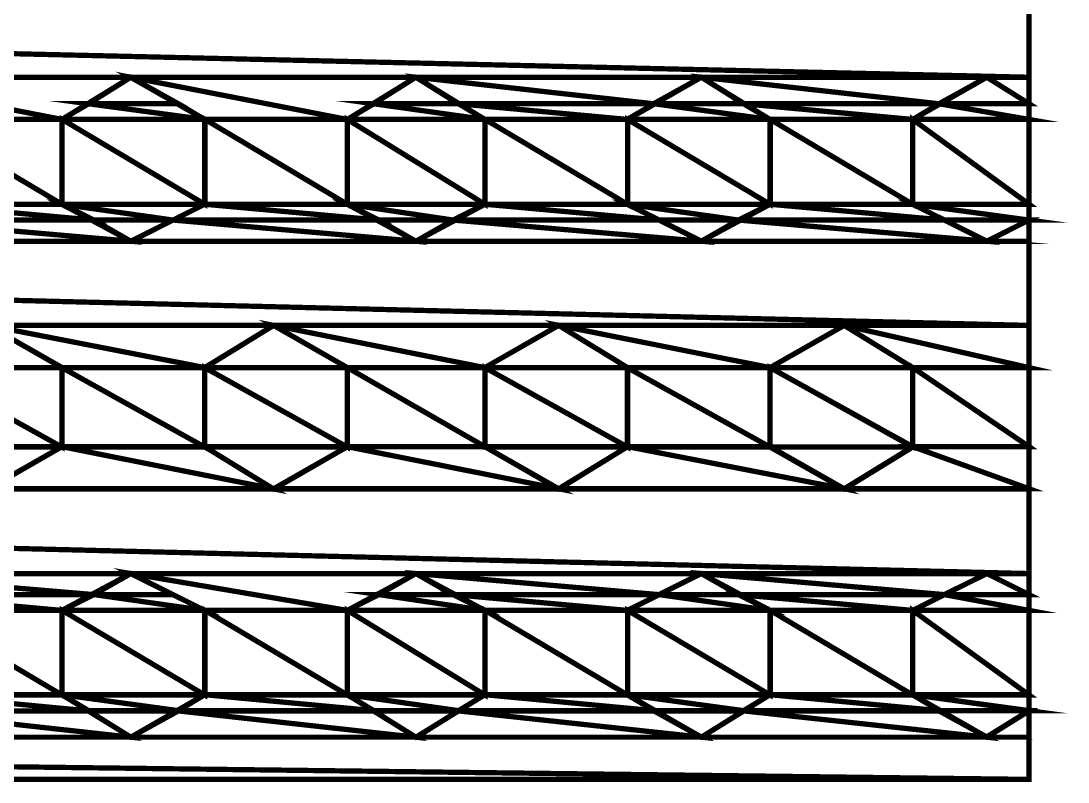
# Model space of a CAD drawing. Header units: metres. Extents: x -593 to 248, y 430 to 1024.
# Drawn here: x -393.83 to -385.42, y 544.89 to 551.01 of the extents above; entities that cross this region are included whole.
import ezdxf

# ---------------------------------------------------------------- set-up
doc = ezdxf.new("R2010")
doc.units = ezdxf.units.M
doc.header["$MEASUREMENT"] = 0
for name, color, linetype in [('C00-00-00-BLACK', 7, 'Continuous'), ('C62-64-65', 252, 'Continuous'), ('C93-95-97', 253, 'Continuous')]:
    doc.layers.add(name, color=color, linetype=linetype)

msp = doc.modelspace()

# ---------------------------------------------------------------- linework, layer by layer
at = {"layer": 'C00-00-00-BLACK', "const_width": 0.0423}
for points in [[(-385.7358, 558.3948), (-385.7358, 544.9138)], [(-393.4988, 550.2138), (-392.9458, 550.5528)], [(-392.9458, 550.5528), (-392.3528, 550.2138)], [(-391.2078, 550.2138), (-390.6578, 550.5528)], [(-390.6578, 550.5528), (-390.1038, 550.2138)], [(-388.9588, 550.2138), (-388.3668, 550.5528)], [(-388.3668, 550.5528), (-387.8148, 550.2138)], [(-386.6698, 550.2138), (-386.0748, 550.5528)], [(-386.0748, 550.5528), (-385.7358, 550.3398)], [(-393.4988, 550.2138), (-393.4988, 549.5328)], [(-392.3528, 550.2138), (-392.3528, 549.5328)], [(-391.2078, 550.2138), (-391.2078, 549.5328)], [(-390.1038, 550.2138), (-390.1038, 549.5328)], [(-388.9588, 550.2138), (-388.9588, 549.5328)], [(-387.8148, 550.2138), (-387.8148, 549.5328)], [(-386.6698, 550.2138), (-386.6698, 549.5328)], [(-393.4988, 549.5328), (-392.9458, 549.2358)], [(-392.9458, 549.2358), (-392.3528, 549.5328)], [(-391.2078, 549.5328), (-390.6578, 549.2358)], [(-390.6578, 549.2358), (-390.1038, 549.5328)], [(-388.9588, 549.5328), (-388.3668, 549.2358)], [(-388.3668, 549.2358), (-387.8148, 549.5328)], [(-386.6698, 549.5328), (-386.0748, 549.2358)], [(-386.0748, 549.2358), (-385.7358, 549.4058)], [(-394.0918, 548.5598), (-393.4988, 548.2208)], [(-392.3528, 548.2208), (-391.7998, 548.5598)], [(-391.7998, 548.5598), (-391.2078, 548.2208)], [(-390.1038, 548.2208), (-389.5118, 548.5598)], [(-389.5118, 548.5598), (-388.9588, 548.2208)], [(-387.8148, 548.2208), (-387.2198, 548.5598)], [(-387.2198, 548.5598), (-386.6698, 548.2208)], [(-393.4988, 548.2208), (-393.4988, 547.5858)], [(-392.3528, 548.2208), (-392.3528, 547.5858)], [(-391.2078, 548.2208), (-391.2078, 547.5858)], [(-390.1038, 548.2208), (-390.1038, 547.5858)], [(-388.9588, 548.2208), (-388.9588, 547.5858)], [(-387.8148, 548.2208), (-387.8148, 547.5858)], [(-386.6698, 548.2208), (-386.6698, 547.5858)], [(-394.0918, 547.2448), (-393.4988, 547.5858)], [(-392.3528, 547.5858), (-391.7998, 547.2448)], [(-391.7998, 547.2448), (-391.2078, 547.5858)], [(-390.1038, 547.5858), (-389.5118, 547.2448)], [(-389.5118, 547.2448), (-388.9588, 547.5858)], [(-387.8148, 547.5858), (-387.2198, 547.2448)], [(-387.2198, 547.2448), (-386.6698, 547.5858)], [(-393.4988, 546.2708), (-392.9458, 546.5668)], [(-392.9458, 546.5668), (-392.3528, 546.2708)], [(-391.2078, 546.2708), (-390.6578, 546.5668)], [(-390.6578, 546.5668), (-390.1038, 546.2708)], [(-388.9588, 546.2708), (-388.3668, 546.5668)], [(-388.3668, 546.5668), (-387.8148, 546.2708)], [(-386.6698, 546.2708), (-386.0748, 546.5668)], [(-386.0748, 546.5668), (-385.7358, 546.3978)], [(-393.4988, 546.2708), (-393.4988, 545.5938)], [(-392.3528, 546.2708), (-392.3528, 545.5938)], [(-391.2078, 546.2708), (-391.2078, 545.5938)], [(-390.1038, 546.2708), (-390.1038, 545.5938)], [(-388.9588, 546.2708), (-388.9588, 545.5938)], [(-387.8148, 546.2708), (-387.8148, 545.5938)], [(-386.6698, 546.2708), (-386.6698, 545.5938)], [(-393.4988, 545.5938), (-392.9458, 545.2528)], [(-392.9458, 545.2528), (-392.3528, 545.5938)], [(-391.2078, 545.5938), (-390.6578, 545.2528)], [(-390.6578, 545.2528), (-390.1038, 545.5938)], [(-388.9588, 545.5938), (-388.3668, 545.2528)], [(-388.3668, 545.2528), (-387.8148, 545.5938)], [(-386.6698, 545.5938), (-386.0748, 545.2528)], [(-386.0748, 545.2528), (-385.7358, 545.4638)], [(-385.7358, 544.9138), (-413.0908, 544.9138)]]:
    msp.add_lwpolyline(points, dxfattribs=at)
at = {"layer": 'C62-64-65', "const_width": 0.0423}
for points in [[(-392.9458, 550.5528), (-392.5648, 550.3398), (-393.2848, 550.3398), (-392.9458, 550.5528)], [(-390.6578, 550.5528), (-390.3158, 550.3398), (-390.9958, 550.3398), (-390.6578, 550.5528)], [(-388.3668, 550.5528), (-388.0278, 550.3398), (-388.7468, 550.3398), (-388.3668, 550.5528)], [(-386.0748, 550.5528), (-385.7358, 550.3398), (-386.4588, 550.3398), (-386.0748, 550.5528)], [(-392.5648, 550.3398), (-393.2848, 550.3398), (-392.3528, 550.2138), (-392.5648, 550.3398)], [(-393.2848, 550.3398), (-392.3528, 550.2138), (-393.4988, 550.2138), (-393.2848, 550.3398)], [(-390.3158, 550.3398), (-390.9958, 550.3398), (-390.1038, 550.2138), (-390.3158, 550.3398)], [(-390.9958, 550.3398), (-390.1038, 550.2138), (-391.2078, 550.2138), (-390.9958, 550.3398)], [(-388.0278, 550.3398), (-388.7468, 550.3398), (-387.8148, 550.2138), (-388.0278, 550.3398)], [(-388.7468, 550.3398), (-387.8148, 550.2138), (-388.9618, 550.2138), (-388.7468, 550.3398)], [(-386.4588, 550.3398), (-385.7358, 550.2138), (-386.6698, 550.2138), (-386.4588, 550.3398)], [(-385.7358, 550.3398), (-386.4588, 550.3398), (-385.7358, 550.2138), (-385.7358, 550.3398)], [(-392.3528, 550.2138), (-393.4968, 550.2138), (-392.3528, 549.5328), (-392.3528, 550.2138)], [(-393.4968, 550.2138), (-392.3528, 549.5328), (-393.4968, 549.5328), (-393.4968, 550.2138)], [(-390.1038, 550.2138), (-391.2078, 550.2138), (-390.1038, 549.5328), (-390.1038, 550.2138)], [(-391.2078, 550.2138), (-390.1038, 549.5328), (-391.2078, 549.5328), (-391.2078, 550.2138)], [(-387.8148, 550.2138), (-388.9588, 550.2138), (-387.8148, 549.5328), (-387.8148, 550.2138)], [(-388.9588, 550.2138), (-387.8148, 549.5328), (-388.9588, 549.5328), (-388.9588, 550.2138)], [(-385.7358, 550.2138), (-386.6698, 550.2138), (-385.7358, 549.5328), (-385.7358, 550.2138)], [(-386.6698, 550.2138), (-385.7358, 549.5328), (-386.6698, 549.5328), (-386.6698, 550.2138)], [(-392.3528, 549.5328), (-393.4988, 549.5328), (-392.6078, 549.4058), (-392.3528, 549.5328)], [(-393.4988, 549.5328), (-392.6078, 549.4058), (-393.2418, 549.4058), (-393.4988, 549.5328)], [(-390.1038, 549.5328), (-391.2078, 549.5328), (-390.3588, 549.4058), (-390.1038, 549.5328)], [(-391.2078, 549.5328), (-390.3588, 549.4058), (-390.9548, 549.4058), (-391.2078, 549.5328)], [(-387.8148, 549.5328), (-388.9618, 549.5328), (-388.0698, 549.4058), (-387.8148, 549.5328)], [(-388.9618, 549.5328), (-388.0698, 549.4058), (-388.7058, 549.4058), (-388.9618, 549.5328)], [(-386.6698, 549.5328), (-385.7358, 549.5328), (-385.7358, 549.4058), (-386.6698, 549.5328)], [(-386.6698, 549.5328), (-386.4158, 549.4058), (-385.7358, 549.4058), (-386.6698, 549.5328)], [(-393.2418, 549.4058), (-392.6078, 549.4058), (-392.9458, 549.2358), (-393.2418, 549.4058)], [(-390.9548, 549.4058), (-390.3588, 549.4058), (-390.6578, 549.2358), (-390.9548, 549.4058)], [(-388.7058, 549.4058), (-388.0698, 549.4058), (-388.3668, 549.2358), (-388.7058, 549.4058)], [(-386.4158, 549.4058), (-385.7358, 549.4058), (-386.0768, 549.2358), (-386.4158, 549.4058)], [(-394.0918, 548.5598), (-393.4988, 548.2208), (-394.6418, 548.2208), (-394.0918, 548.5598)], [(-391.7998, 548.5598), (-391.2078, 548.2208), (-392.3528, 548.2208), (-391.7998, 548.5598)], [(-389.5118, 548.5598), (-388.9588, 548.2208), (-390.1038, 548.2208), (-389.5118, 548.5598)], [(-387.2198, 548.5598), (-386.6698, 548.2208), (-387.8148, 548.2208), (-387.2198, 548.5598)], [(-394.6448, 548.2208), (-393.4988, 547.5828), (-394.6448, 547.5828), (-394.6448, 548.2208)], [(-392.3528, 548.2208), (-391.2078, 547.5828), (-392.3528, 547.5828), (-392.3528, 548.2208)], [(-390.1038, 548.2208), (-388.9588, 547.5828), (-390.1038, 547.5828), (-390.1038, 548.2208)], [(-387.8148, 548.2208), (-387.8148, 547.5828), (-386.6698, 547.5828), (-387.8148, 548.2208)], [(-393.4988, 548.2208), (-394.6448, 548.2208), (-393.4988, 547.5828), (-393.4988, 548.2208)], [(-391.2078, 548.2208), (-392.3528, 548.2208), (-391.2078, 547.5828), (-391.2078, 548.2208)], [(-388.9588, 548.2208), (-390.1038, 548.2208), (-388.9588, 547.5828), (-388.9588, 548.2208)], [(-387.8148, 548.2208), (-386.6698, 548.2208), (-386.6698, 547.5858), (-387.8148, 548.2208)], [(-394.6418, 547.5858), (-393.4988, 547.5858), (-394.0918, 547.2448), (-394.6418, 547.5858)], [(-392.3528, 547.5858), (-391.2078, 547.5858), (-391.7998, 547.2448), (-392.3528, 547.5858)], [(-390.1038, 547.5858), (-388.9588, 547.5858), (-389.5118, 547.2448), (-390.1038, 547.5858)], [(-387.8148, 547.5828), (-386.6698, 547.5828), (-387.2198, 547.2448), (-387.8148, 547.5828)], [(-392.9458, 546.5668), (-392.6078, 546.3978), (-393.2418, 546.3978), (-392.9458, 546.5668)], [(-390.6578, 546.5668), (-390.3588, 546.3978), (-390.9548, 546.3978), (-390.6578, 546.5668)], [(-388.3668, 546.5668), (-388.0698, 546.3978), (-388.7058, 546.3978), (-388.3668, 546.5668)], [(-386.0748, 546.5668), (-385.7358, 546.3978), (-386.4158, 546.3978), (-386.0748, 546.5668)], [(-393.2418, 546.3978), (-392.3528, 546.2708), (-393.4988, 546.2708), (-393.2418, 546.3978)], [(-392.6078, 546.3978), (-393.2418, 546.3978), (-392.3528, 546.2708), (-392.6078, 546.3978)], [(-390.9548, 546.3978), (-390.1038, 546.2708), (-391.2078, 546.2708), (-390.9548, 546.3978)], [(-390.3588, 546.3978), (-390.9548, 546.3978), (-390.1038, 546.2708), (-390.3588, 546.3978)], [(-388.7058, 546.3978), (-387.8148, 546.2708), (-388.9618, 546.2708), (-388.7058, 546.3978)], [(-388.0698, 546.3978), (-388.7058, 546.3978), (-387.8148, 546.2708), (-388.0698, 546.3978)], [(-386.4158, 546.3978), (-385.7358, 546.2708), (-386.6698, 546.2708), (-386.4158, 546.3978)], [(-385.7358, 546.3978), (-386.4158, 546.3978), (-385.7358, 546.2708), (-385.7358, 546.3978)], [(-392.3528, 546.2708), (-393.4968, 546.2708), (-392.3528, 545.5918), (-392.3528, 546.2708)], [(-393.4968, 546.2708), (-392.3528, 545.5918), (-393.4968, 545.5918), (-393.4968, 546.2708)], [(-390.1038, 546.2708), (-391.2078, 546.2708), (-390.1038, 545.5918), (-390.1038, 546.2708)], [(-391.2078, 546.2708), (-390.1038, 545.5918), (-391.2078, 545.5918), (-391.2078, 546.2708)], [(-387.8148, 546.2708), (-388.9588, 546.2708), (-387.8148, 545.5918), (-387.8148, 546.2708)], [(-388.9588, 546.2708), (-387.8148, 545.5918), (-388.9588, 545.5918), (-388.9588, 546.2708)], [(-385.7358, 546.2708), (-386.6698, 546.2708), (-385.7358, 545.5918), (-385.7358, 546.2708)], [(-386.6698, 546.2708), (-385.7358, 545.5918), (-386.6698, 545.5918), (-386.6698, 546.2708)], [(-392.3528, 545.5938), (-393.4988, 545.5938), (-392.5648, 545.4658), (-392.3528, 545.5938)], [(-393.4988, 545.5938), (-392.5648, 545.4658), (-393.2848, 545.4658), (-393.4988, 545.5938)], [(-390.1038, 545.5938), (-391.2078, 545.5938), (-390.3158, 545.4658), (-390.1038, 545.5938)], [(-391.2078, 545.5938), (-390.3158, 545.4658), (-390.9958, 545.4658), (-391.2078, 545.5938)], [(-387.8148, 545.5938), (-388.9618, 545.5938), (-388.0278, 545.4658), (-387.8148, 545.5938)], [(-388.9618, 545.5938), (-388.0278, 545.4658), (-388.7468, 545.4658), (-388.9618, 545.5938)], [(-386.6698, 545.5938), (-385.7358, 545.5938), (-385.7358, 545.4638), (-386.6698, 545.5938)], [(-386.6698, 545.5938), (-386.4588, 545.4658), (-385.7358, 545.4658), (-386.6698, 545.5938)], [(-393.2848, 545.4638), (-392.5648, 545.4638), (-392.9458, 545.2528), (-393.2848, 545.4638)], [(-390.9958, 545.4638), (-390.3158, 545.4638), (-390.6578, 545.2528), (-390.9958, 545.4638)], [(-388.7468, 545.4638), (-388.0278, 545.4638), (-388.3668, 545.2528), (-388.7468, 545.4638)], [(-386.4588, 545.4658), (-385.7358, 545.4658), (-386.0768, 545.2548), (-386.4588, 545.4658)]]:
    msp.add_lwpolyline(points, close=True, dxfattribs=at)
at = {"layer": 'C62-64-65'}
for points in [[(-392.9458, 550.5528), (-392.5648, 550.3398), (-393.2848, 550.3398), (-392.9458, 550.5528)], [(-390.6578, 550.5528), (-390.3158, 550.3398), (-390.9958, 550.3398), (-390.6578, 550.5528)], [(-388.3668, 550.5528), (-388.0278, 550.3398), (-388.7468, 550.3398), (-388.3668, 550.5528)], [(-386.0748, 550.5528), (-385.7358, 550.3398), (-386.4588, 550.3398), (-386.0748, 550.5528)], [(-393.2848, 550.3398), (-392.3528, 550.2138), (-393.4988, 550.2138), (-393.2848, 550.3398)], [(-392.5648, 550.3398), (-393.2848, 550.3398), (-392.3528, 550.2138), (-392.5648, 550.3398)], [(-390.9958, 550.3398), (-390.1038, 550.2138), (-391.2078, 550.2138), (-390.9958, 550.3398)], [(-390.3158, 550.3398), (-390.9958, 550.3398), (-390.1038, 550.2138), (-390.3158, 550.3398)], [(-388.7468, 550.3398), (-387.8148, 550.2138), (-388.9618, 550.2138), (-388.7468, 550.3398)], [(-388.0278, 550.3398), (-388.7468, 550.3398), (-387.8148, 550.2138), (-388.0278, 550.3398)], [(-386.4588, 550.3398), (-385.7358, 550.2138), (-386.6698, 550.2138), (-386.4588, 550.3398)], [(-385.7358, 550.3398), (-386.4588, 550.3398), (-385.7358, 550.2138), (-385.7358, 550.3398)], [(-392.3528, 550.2138), (-393.4968, 550.2138), (-392.3528, 549.5328), (-392.3528, 550.2138)], [(-393.4968, 550.2138), (-392.3528, 549.5328), (-393.4968, 549.5328), (-393.4968, 550.2138)], [(-390.1038, 550.2138), (-391.2078, 550.2138), (-390.1038, 549.5328), (-390.1038, 550.2138)], [(-391.2078, 550.2138), (-390.1038, 549.5328), (-391.2078, 549.5328), (-391.2078, 550.2138)], [(-387.8148, 550.2138), (-388.9588, 550.2138), (-387.8148, 549.5328), (-387.8148, 550.2138)], [(-388.9588, 550.2138), (-387.8148, 549.5328), (-388.9588, 549.5328), (-388.9588, 550.2138)], [(-385.7358, 550.2138), (-386.6698, 550.2138), (-385.7358, 549.5328), (-385.7358, 550.2138)], [(-386.6698, 550.2138), (-385.7358, 549.5328), (-386.6698, 549.5328), (-386.6698, 550.2138)], [(-392.3528, 549.5328), (-393.4988, 549.5328), (-392.6078, 549.4058), (-392.3528, 549.5328)], [(-393.4988, 549.5328), (-392.6078, 549.4058), (-393.2418, 549.4058), (-393.4988, 549.5328)], [(-390.1038, 549.5328), (-391.2078, 549.5328), (-390.3588, 549.4058), (-390.1038, 549.5328)], [(-391.2078, 549.5328), (-390.3588, 549.4058), (-390.9548, 549.4058), (-391.2078, 549.5328)], [(-387.8148, 549.5328), (-388.9618, 549.5328), (-388.0698, 549.4058), (-387.8148, 549.5328)], [(-388.9618, 549.5328), (-388.0698, 549.4058), (-388.7058, 549.4058), (-388.9618, 549.5328)], [(-386.6698, 549.5328), (-386.4158, 549.4058), (-385.7358, 549.4058), (-386.6698, 549.5328)], [(-386.6698, 549.5328), (-385.7358, 549.5328), (-385.7358, 549.4058), (-386.6698, 549.5328)], [(-393.2418, 549.4058), (-392.6078, 549.4058), (-392.9458, 549.2358), (-393.2418, 549.4058)], [(-390.9548, 549.4058), (-390.3588, 549.4058), (-390.6578, 549.2358), (-390.9548, 549.4058)], [(-388.7058, 549.4058), (-388.0698, 549.4058), (-388.3668, 549.2358), (-388.7058, 549.4058)], [(-386.4158, 549.4058), (-385.7358, 549.4058), (-386.0768, 549.2358), (-386.4158, 549.4058)], [(-394.0918, 548.5598), (-393.4988, 548.2208), (-394.6418, 548.2208), (-394.0918, 548.5598)], [(-391.7998, 548.5598), (-391.2078, 548.2208), (-392.3528, 548.2208), (-391.7998, 548.5598)], [(-389.5118, 548.5598), (-388.9588, 548.2208), (-390.1038, 548.2208), (-389.5118, 548.5598)], [(-387.2198, 548.5598), (-386.6698, 548.2208), (-387.8148, 548.2208), (-387.2198, 548.5598)], [(-393.4988, 548.2208), (-394.6448, 548.2208), (-393.4988, 547.5828), (-393.4988, 548.2208)], [(-394.6448, 548.2208), (-393.4988, 547.5828), (-394.6448, 547.5828), (-394.6448, 548.2208)], [(-391.2078, 548.2208), (-392.3528, 548.2208), (-391.2078, 547.5828), (-391.2078, 548.2208)], [(-392.3528, 548.2208), (-391.2078, 547.5828), (-392.3528, 547.5828), (-392.3528, 548.2208)], [(-388.9588, 548.2208), (-390.1038, 548.2208), (-388.9588, 547.5828), (-388.9588, 548.2208)], [(-390.1038, 548.2208), (-388.9588, 547.5828), (-390.1038, 547.5828), (-390.1038, 548.2208)], [(-387.8148, 548.2208), (-387.8148, 547.5828), (-386.6698, 547.5828), (-387.8148, 548.2208)], [(-387.8148, 548.2208), (-386.6698, 548.2208), (-386.6698, 547.5858), (-387.8148, 548.2208)], [(-394.6418, 547.5858), (-393.4988, 547.5858), (-394.0918, 547.2448), (-394.6418, 547.5858)], [(-392.3528, 547.5858), (-391.2078, 547.5858), (-391.7998, 547.2448), (-392.3528, 547.5858)], [(-390.1038, 547.5858), (-388.9588, 547.5858), (-389.5118, 547.2448), (-390.1038, 547.5858)], [(-387.8148, 547.5828), (-386.6698, 547.5828), (-387.2198, 547.2448), (-387.8148, 547.5828)], [(-392.9458, 546.5668), (-392.6078, 546.3978), (-393.2418, 546.3978), (-392.9458, 546.5668)], [(-390.6578, 546.5668), (-390.3588, 546.3978), (-390.9548, 546.3978), (-390.6578, 546.5668)], [(-388.3668, 546.5668), (-388.0698, 546.3978), (-388.7058, 546.3978), (-388.3668, 546.5668)], [(-386.0748, 546.5668), (-385.7358, 546.3978), (-386.4158, 546.3978), (-386.0748, 546.5668)], [(-393.2418, 546.3978), (-392.3528, 546.2708), (-393.4988, 546.2708), (-393.2418, 546.3978)], [(-392.6078, 546.3978), (-393.2418, 546.3978), (-392.3528, 546.2708), (-392.6078, 546.3978)], [(-390.9548, 546.3978), (-390.1038, 546.2708), (-391.2078, 546.2708), (-390.9548, 546.3978)], [(-390.3588, 546.3978), (-390.9548, 546.3978), (-390.1038, 546.2708), (-390.3588, 546.3978)], [(-388.7058, 546.3978), (-387.8148, 546.2708), (-388.9618, 546.2708), (-388.7058, 546.3978)], [(-388.0698, 546.3978), (-388.7058, 546.3978), (-387.8148, 546.2708), (-388.0698, 546.3978)], [(-386.4158, 546.3978), (-385.7358, 546.2708), (-386.6698, 546.2708), (-386.4158, 546.3978)], [(-385.7358, 546.3978), (-386.4158, 546.3978), (-385.7358, 546.2708), (-385.7358, 546.3978)], [(-392.3528, 546.2708), (-393.4968, 546.2708), (-392.3528, 545.5918), (-392.3528, 546.2708)], [(-393.4968, 546.2708), (-392.3528, 545.5918), (-393.4968, 545.5918), (-393.4968, 546.2708)], [(-390.1038, 546.2708), (-391.2078, 546.2708), (-390.1038, 545.5918), (-390.1038, 546.2708)], [(-391.2078, 546.2708), (-390.1038, 545.5918), (-391.2078, 545.5918), (-391.2078, 546.2708)], [(-387.8148, 546.2708), (-388.9588, 546.2708), (-387.8148, 545.5918), (-387.8148, 546.2708)], [(-388.9588, 546.2708), (-387.8148, 545.5918), (-388.9588, 545.5918), (-388.9588, 546.2708)], [(-385.7358, 546.2708), (-386.6698, 546.2708), (-385.7358, 545.5918), (-385.7358, 546.2708)], [(-386.6698, 546.2708), (-385.7358, 545.5918), (-386.6698, 545.5918), (-386.6698, 546.2708)], [(-392.3528, 545.5938), (-393.4988, 545.5938), (-392.5648, 545.4658), (-392.3528, 545.5938)], [(-393.4988, 545.5938), (-392.5648, 545.4658), (-393.2848, 545.4658), (-393.4988, 545.5938)], [(-390.1038, 545.5938), (-391.2078, 545.5938), (-390.3158, 545.4658), (-390.1038, 545.5938)], [(-391.2078, 545.5938), (-390.3158, 545.4658), (-390.9958, 545.4658), (-391.2078, 545.5938)], [(-387.8148, 545.5938), (-388.9618, 545.5938), (-388.0278, 545.4658), (-387.8148, 545.5938)], [(-388.9618, 545.5938), (-388.0278, 545.4658), (-388.7468, 545.4658), (-388.9618, 545.5938)], [(-386.6698, 545.5938), (-386.4588, 545.4658), (-385.7358, 545.4658), (-386.6698, 545.5938)], [(-386.6698, 545.5938), (-385.7358, 545.5938), (-385.7358, 545.4638), (-386.6698, 545.5938)], [(-393.2848, 545.4638), (-392.5648, 545.4638), (-392.9458, 545.2528), (-393.2848, 545.4638)], [(-390.9958, 545.4638), (-390.3158, 545.4638), (-390.6578, 545.2528), (-390.9958, 545.4638)], [(-388.7468, 545.4638), (-388.0278, 545.4638), (-388.3668, 545.2528), (-388.7468, 545.4638)], [(-386.4588, 545.4658), (-385.7358, 545.4658), (-386.0768, 545.2548), (-386.4588, 545.4658)]]:
    msp.add_lwpolyline(points, close=True, dxfattribs=at)
at = {"layer": 'C93-95-97', "const_width": 0.0423}
for points in [[(-413.0908, 551.1868), (-385.7358, 550.5528), (-413.0908, 550.5528), (-413.0908, 551.1868)], [(-385.7358, 551.1868), (-413.0908, 551.1868), (-385.7358, 550.5528), (-385.7358, 551.1868)], [(-392.9458, 550.5528), (-395.2368, 550.5528), (-393.4968, 550.2138), (-392.9458, 550.5528)], [(-395.2368, 550.5528), (-393.4968, 550.2138), (-394.6418, 550.2138), (-395.2368, 550.5528)], [(-390.6578, 550.5528), (-392.9478, 550.5528), (-391.2078, 550.2138), (-390.6578, 550.5528)], [(-392.9478, 550.5528), (-391.2078, 550.2138), (-392.3528, 550.2138), (-392.9478, 550.5528)], [(-388.3668, 550.5528), (-390.6578, 550.5528), (-388.7498, 550.3398), (-388.3668, 550.5528)], [(-390.6578, 550.5528), (-388.7498, 550.3398), (-390.3188, 550.3398), (-390.6578, 550.5528)], [(-386.0748, 550.5528), (-388.3668, 550.5528), (-386.4588, 550.3398), (-386.0748, 550.5528)], [(-388.3668, 550.5528), (-386.4588, 550.3398), (-388.0278, 550.3398), (-388.3668, 550.5528)], [(-386.0748, 550.5528), (-385.7358, 550.5528), (-385.7358, 550.3398), (-386.0748, 550.5528)], [(-388.7468, 550.3398), (-390.3158, 550.3398), (-388.9588, 550.2138), (-388.7468, 550.3398)], [(-390.3158, 550.3398), (-388.9588, 550.2138), (-390.1038, 550.2138), (-390.3158, 550.3398)], [(-386.4588, 550.3398), (-388.0278, 550.3398), (-386.6698, 550.2138), (-386.4588, 550.3398)], [(-388.0278, 550.3398), (-386.6698, 550.2138), (-387.8148, 550.2138), (-388.0278, 550.3398)], [(-393.4988, 550.2138), (-394.6418, 550.2138), (-393.4988, 549.5328), (-393.4988, 550.2138)], [(-394.6418, 550.2138), (-393.4988, 549.5328), (-394.6418, 549.5328), (-394.6418, 550.2138)], [(-391.2078, 550.2138), (-392.3498, 550.2138), (-391.2078, 549.5328), (-391.2078, 550.2138)], [(-392.3498, 550.2138), (-391.2078, 549.5328), (-392.3498, 549.5328), (-392.3498, 550.2138)], [(-388.9588, 550.2138), (-390.1018, 550.2138), (-388.9588, 549.5328), (-388.9588, 550.2138)], [(-390.1018, 550.2138), (-388.9588, 549.5328), (-390.1018, 549.5328), (-390.1018, 550.2138)], [(-386.6698, 550.2138), (-387.8138, 550.2138), (-386.6698, 549.5328), (-386.6698, 550.2138)], [(-387.8138, 550.2138), (-386.6698, 549.5328), (-387.8138, 549.5328), (-387.8138, 550.2138)], [(-393.4988, 549.5328), (-394.6448, 549.5328), (-393.2448, 549.4058), (-393.4988, 549.5328)], [(-394.6448, 549.5328), (-393.2448, 549.4058), (-394.8978, 549.4058), (-394.6448, 549.5328)], [(-391.2078, 549.5328), (-392.3528, 549.5328), (-390.9548, 549.4058), (-391.2078, 549.5328)], [(-392.3528, 549.5328), (-390.9548, 549.4058), (-392.6078, 549.4058), (-392.3528, 549.5328)], [(-388.9588, 549.5328), (-390.1038, 549.5328), (-388.7058, 549.4058), (-388.9588, 549.5328)], [(-390.1038, 549.5328), (-388.7058, 549.4058), (-390.3588, 549.4058), (-390.1038, 549.5328)], [(-386.6698, 549.5328), (-387.8148, 549.5328), (-386.4158, 549.4058), (-386.6698, 549.5328)], [(-387.8148, 549.5328), (-386.4158, 549.4058), (-388.0698, 549.4058), (-387.8148, 549.5328)], [(-393.2418, 549.4058), (-394.8948, 549.4058), (-392.9458, 549.2358), (-393.2418, 549.4058)], [(-394.8948, 549.4058), (-392.9458, 549.2358), (-395.2338, 549.2358), (-394.8948, 549.4058)], [(-390.9548, 549.4058), (-392.6078, 549.4058), (-390.6578, 549.2358), (-390.9548, 549.4058)], [(-392.6078, 549.4058), (-390.6578, 549.2358), (-392.9458, 549.2358), (-392.6078, 549.4058)], [(-388.7058, 549.4058), (-390.3588, 549.4058), (-388.3638, 549.2358), (-388.7058, 549.4058)], [(-390.3588, 549.4058), (-388.3638, 549.2358), (-390.6548, 549.2358), (-390.3588, 549.4058)], [(-386.4158, 549.4058), (-388.0698, 549.4058), (-386.0748, 549.2358), (-386.4158, 549.4058)], [(-388.0698, 549.4058), (-386.0748, 549.2358), (-388.3668, 549.2358), (-388.0698, 549.4058)], [(-385.7358, 549.4058), (-385.7358, 549.2358), (-386.0748, 549.2358), (-385.7358, 549.4058)], [(-413.0908, 549.2358), (-385.7358, 548.5598), (-413.0908, 548.5598), (-413.0908, 549.2358)], [(-385.7358, 549.2358), (-413.0908, 549.2358), (-385.7358, 548.5598), (-385.7358, 549.2358)], [(-394.0918, 548.5598), (-392.3498, 548.2208), (-393.4968, 548.2208), (-394.0918, 548.5598)], [(-391.7998, 548.5598), (-390.1038, 548.2208), (-391.2078, 548.2208), (-391.7998, 548.5598)], [(-389.5118, 548.5598), (-387.8148, 548.2208), (-388.9588, 548.2208), (-389.5118, 548.5598)], [(-387.2198, 548.5598), (-385.7358, 548.2208), (-386.6698, 548.2208), (-387.2198, 548.5598)], [(-391.7998, 548.5598), (-394.0918, 548.5598), (-392.3498, 548.2208), (-391.7998, 548.5598)], [(-389.5118, 548.5598), (-391.7998, 548.5598), (-390.1038, 548.2208), (-389.5118, 548.5598)], [(-387.2198, 548.5598), (-389.5118, 548.5598), (-387.8148, 548.2208), (-387.2198, 548.5598)], [(-385.7358, 548.5598), (-387.2198, 548.5598), (-385.7358, 548.2208), (-385.7358, 548.5598)], [(-393.4988, 548.2208), (-392.3528, 547.5828), (-393.4988, 547.5828), (-393.4988, 548.2208)], [(-391.2078, 548.2208), (-390.1038, 547.5858), (-391.2078, 547.5858), (-391.2078, 548.2208)], [(-388.9618, 548.2208), (-387.8148, 547.5828), (-388.9618, 547.5828), (-388.9618, 548.2208)], [(-386.6698, 548.2208), (-385.7358, 547.5858), (-386.6698, 547.5858), (-386.6698, 548.2208)], [(-392.3528, 548.2208), (-393.4988, 548.2208), (-392.3528, 547.5828), (-392.3528, 548.2208)], [(-390.1038, 548.2208), (-391.2078, 548.2208), (-390.1038, 547.5858), (-390.1038, 548.2208)], [(-387.8148, 548.2208), (-388.9618, 548.2208), (-387.8148, 547.5828), (-387.8148, 548.2208)], [(-385.7358, 548.2208), (-386.6698, 548.2208), (-385.7358, 547.5858), (-385.7358, 548.2208)], [(-393.4988, 547.5858), (-391.8028, 547.2478), (-394.0918, 547.2478), (-393.4988, 547.5858)], [(-392.3528, 547.5858), (-393.4988, 547.5858), (-391.8028, 547.2478), (-392.3528, 547.5858)], [(-391.2078, 547.5858), (-389.5118, 547.2478), (-391.7998, 547.2478), (-391.2078, 547.5858)], [(-390.1038, 547.5858), (-391.2078, 547.5858), (-389.5118, 547.2478), (-390.1038, 547.5858)], [(-388.9588, 547.5858), (-387.2198, 547.2478), (-389.5118, 547.2478), (-388.9588, 547.5858)], [(-387.8148, 547.5858), (-388.9588, 547.5858), (-387.2198, 547.2478), (-387.8148, 547.5858)], [(-386.6698, 547.5858), (-385.7358, 547.2478), (-387.2198, 547.2478), (-386.6698, 547.5858)], [(-385.7358, 547.5858), (-386.6698, 547.5858), (-385.7358, 547.2478), (-385.7358, 547.5858)], [(-413.0908, 547.2448), (-385.7358, 546.5668), (-413.0908, 546.5668), (-413.0908, 547.2448)], [(-385.7358, 547.2448), (-413.0908, 547.2448), (-385.7358, 546.5668), (-385.7358, 547.2448)], [(-392.9458, 546.5668), (-395.2368, 546.5668), (-393.2418, 546.3978), (-392.9458, 546.5668)], [(-395.2368, 546.5668), (-393.2418, 546.3978), (-394.8978, 546.3978), (-395.2368, 546.5668)], [(-390.6578, 546.5668), (-392.9478, 546.5668), (-391.2078, 546.2708), (-390.6578, 546.5668)], [(-392.9478, 546.5668), (-391.2078, 546.2708), (-392.3528, 546.2708), (-392.9478, 546.5668)], [(-388.3668, 546.5668), (-390.6578, 546.5668), (-388.7078, 546.3978), (-388.3668, 546.5668)], [(-390.6578, 546.5668), (-388.7078, 546.3978), (-390.3618, 546.3978), (-390.6578, 546.5668)], [(-386.0748, 546.5668), (-388.3668, 546.5668), (-386.4158, 546.3978), (-386.0748, 546.5668)], [(-388.3668, 546.5668), (-386.4158, 546.3978), (-388.0698, 546.3978), (-388.3668, 546.5668)], [(-386.0748, 546.5668), (-385.7358, 546.5668), (-385.7358, 546.3978), (-386.0748, 546.5668)], [(-393.2418, 546.3978), (-394.8948, 546.3978), (-393.4968, 546.2708), (-393.2418, 546.3978)], [(-394.8948, 546.3978), (-393.4968, 546.2708), (-394.6418, 546.2708), (-394.8948, 546.3978)], [(-388.7058, 546.3978), (-390.3588, 546.3978), (-388.9588, 546.2708), (-388.7058, 546.3978)], [(-390.3588, 546.3978), (-388.9588, 546.2708), (-390.1038, 546.2708), (-390.3588, 546.3978)], [(-386.4158, 546.3978), (-388.0698, 546.3978), (-386.6698, 546.2708), (-386.4158, 546.3978)], [(-388.0698, 546.3978), (-386.6698, 546.2708), (-387.8148, 546.2708), (-388.0698, 546.3978)], [(-393.4988, 546.2708), (-394.6418, 546.2708), (-393.4988, 545.5918), (-393.4988, 546.2708)], [(-394.6418, 546.2708), (-393.4988, 545.5918), (-394.6418, 545.5918), (-394.6418, 546.2708)], [(-391.2078, 546.2708), (-392.3498, 546.2708), (-391.2078, 545.5918), (-391.2078, 546.2708)], [(-392.3498, 546.2708), (-391.2078, 545.5918), (-392.3498, 545.5918), (-392.3498, 546.2708)], [(-388.9588, 546.2708), (-390.1018, 546.2708), (-388.9588, 545.5918), (-388.9588, 546.2708)], [(-390.1018, 546.2708), (-388.9588, 545.5918), (-390.1018, 545.5918), (-390.1018, 546.2708)], [(-386.6698, 546.2708), (-387.8138, 546.2708), (-386.6698, 545.5918), (-386.6698, 546.2708)], [(-387.8138, 546.2708), (-386.6698, 545.5918), (-387.8138, 545.5918), (-387.8138, 546.2708)], [(-393.4988, 545.5938), (-394.6418, 545.5938), (-393.2848, 545.4638), (-393.4988, 545.5938)], [(-394.6418, 545.5938), (-393.2848, 545.4638), (-394.8538, 545.4638), (-394.6418, 545.5938)], [(-391.2078, 545.5938), (-392.3528, 545.5938), (-390.9958, 545.4658), (-391.2078, 545.5938)], [(-392.3528, 545.5938), (-390.9958, 545.4658), (-392.5648, 545.4658), (-392.3528, 545.5938)], [(-388.9588, 545.5938), (-390.1038, 545.5938), (-388.7468, 545.4658), (-388.9588, 545.5938)], [(-390.1038, 545.5938), (-388.7468, 545.4658), (-390.3158, 545.4658), (-390.1038, 545.5938)], [(-386.6698, 545.5938), (-387.8148, 545.5938), (-386.4588, 545.4658), (-386.6698, 545.5938)], [(-387.8148, 545.5938), (-386.4588, 545.4658), (-388.0278, 545.4658), (-387.8148, 545.5938)], [(-394.8538, 545.4638), (-392.9458, 545.2528), (-395.2338, 545.2528), (-394.8538, 545.4638)], [(-393.2848, 545.4638), (-394.8538, 545.4638), (-392.9458, 545.2528), (-393.2848, 545.4638)], [(-392.5648, 545.4638), (-390.6578, 545.2528), (-392.9458, 545.2528), (-392.5648, 545.4638)], [(-390.9958, 545.4638), (-392.5648, 545.4638), (-390.6578, 545.2528), (-390.9958, 545.4638)], [(-390.3158, 545.4638), (-388.3638, 545.2528), (-390.6548, 545.2528), (-390.3158, 545.4638)], [(-388.7468, 545.4638), (-390.3158, 545.4638), (-388.3638, 545.2528), (-388.7468, 545.4638)], [(-388.0278, 545.4638), (-386.0748, 545.2528), (-388.3668, 545.2528), (-388.0278, 545.4638)], [(-386.4588, 545.4638), (-388.0278, 545.4638), (-386.0748, 545.2528), (-386.4588, 545.4638)], [(-385.7358, 545.4638), (-385.7358, 545.2528), (-386.0748, 545.2528), (-385.7358, 545.4638)], [(-413.0908, 545.2528), (-385.7358, 544.9138), (-413.0908, 544.9138), (-413.0908, 545.2528)], [(-385.7358, 545.2528), (-413.0908, 545.2528), (-385.7358, 544.9138), (-385.7358, 545.2528)]]:
    msp.add_lwpolyline(points, close=True, dxfattribs=at)
at = {"layer": 'C93-95-97'}
for points in [[(-385.7358, 551.1868), (-413.0908, 551.1868), (-385.7358, 550.5528), (-385.7358, 551.1868)], [(-413.0908, 551.1868), (-385.7358, 550.5528), (-413.0908, 550.5528), (-413.0908, 551.1868)], [(-392.9458, 550.5528), (-395.2368, 550.5528), (-393.4968, 550.2138), (-392.9458, 550.5528)], [(-395.2368, 550.5528), (-393.4968, 550.2138), (-394.6418, 550.2138), (-395.2368, 550.5528)], [(-390.6578, 550.5528), (-392.9478, 550.5528), (-391.2078, 550.2138), (-390.6578, 550.5528)], [(-392.9478, 550.5528), (-391.2078, 550.2138), (-392.3528, 550.2138), (-392.9478, 550.5528)], [(-388.3668, 550.5528), (-390.6578, 550.5528), (-388.7498, 550.3398), (-388.3668, 550.5528)], [(-390.6578, 550.5528), (-388.7498, 550.3398), (-390.3188, 550.3398), (-390.6578, 550.5528)], [(-386.0748, 550.5528), (-388.3668, 550.5528), (-386.4588, 550.3398), (-386.0748, 550.5528)], [(-388.3668, 550.5528), (-386.4588, 550.3398), (-388.0278, 550.3398), (-388.3668, 550.5528)], [(-386.0748, 550.5528), (-385.7358, 550.5528), (-385.7358, 550.3398), (-386.0748, 550.5528)], [(-388.7468, 550.3398), (-390.3158, 550.3398), (-388.9588, 550.2138), (-388.7468, 550.3398)], [(-390.3158, 550.3398), (-388.9588, 550.2138), (-390.1038, 550.2138), (-390.3158, 550.3398)], [(-386.4588, 550.3398), (-388.0278, 550.3398), (-386.6698, 550.2138), (-386.4588, 550.3398)], [(-388.0278, 550.3398), (-386.6698, 550.2138), (-387.8148, 550.2138), (-388.0278, 550.3398)], [(-393.4988, 550.2138), (-394.6418, 550.2138), (-393.4988, 549.5328), (-393.4988, 550.2138)], [(-394.6418, 550.2138), (-393.4988, 549.5328), (-394.6418, 549.5328), (-394.6418, 550.2138)], [(-391.2078, 550.2138), (-392.3498, 550.2138), (-391.2078, 549.5328), (-391.2078, 550.2138)], [(-392.3498, 550.2138), (-391.2078, 549.5328), (-392.3498, 549.5328), (-392.3498, 550.2138)], [(-388.9588, 550.2138), (-390.1018, 550.2138), (-388.9588, 549.5328), (-388.9588, 550.2138)], [(-390.1018, 550.2138), (-388.9588, 549.5328), (-390.1018, 549.5328), (-390.1018, 550.2138)], [(-386.6698, 550.2138), (-387.8138, 550.2138), (-386.6698, 549.5328), (-386.6698, 550.2138)], [(-387.8138, 550.2138), (-386.6698, 549.5328), (-387.8138, 549.5328), (-387.8138, 550.2138)], [(-394.6448, 549.5328), (-393.2448, 549.4058), (-394.8978, 549.4058), (-394.6448, 549.5328)], [(-393.4988, 549.5328), (-394.6448, 549.5328), (-393.2448, 549.4058), (-393.4988, 549.5328)], [(-392.3528, 549.5328), (-390.9548, 549.4058), (-392.6078, 549.4058), (-392.3528, 549.5328)], [(-391.2078, 549.5328), (-392.3528, 549.5328), (-390.9548, 549.4058), (-391.2078, 549.5328)], [(-390.1038, 549.5328), (-388.7058, 549.4058), (-390.3588, 549.4058), (-390.1038, 549.5328)], [(-388.9588, 549.5328), (-390.1038, 549.5328), (-388.7058, 549.4058), (-388.9588, 549.5328)], [(-387.8148, 549.5328), (-386.4158, 549.4058), (-388.0698, 549.4058), (-387.8148, 549.5328)], [(-386.6698, 549.5328), (-387.8148, 549.5328), (-386.4158, 549.4058), (-386.6698, 549.5328)], [(-394.8948, 549.4058), (-392.9458, 549.2358), (-395.2338, 549.2358), (-394.8948, 549.4058)], [(-393.2418, 549.4058), (-394.8948, 549.4058), (-392.9458, 549.2358), (-393.2418, 549.4058)], [(-392.6078, 549.4058), (-390.6578, 549.2358), (-392.9458, 549.2358), (-392.6078, 549.4058)], [(-390.9548, 549.4058), (-392.6078, 549.4058), (-390.6578, 549.2358), (-390.9548, 549.4058)], [(-390.3588, 549.4058), (-388.3638, 549.2358), (-390.6548, 549.2358), (-390.3588, 549.4058)], [(-388.7058, 549.4058), (-390.3588, 549.4058), (-388.3638, 549.2358), (-388.7058, 549.4058)], [(-388.0698, 549.4058), (-386.0748, 549.2358), (-388.3668, 549.2358), (-388.0698, 549.4058)], [(-386.4158, 549.4058), (-388.0698, 549.4058), (-386.0748, 549.2358), (-386.4158, 549.4058)], [(-385.7358, 549.4058), (-385.7358, 549.2358), (-386.0748, 549.2358), (-385.7358, 549.4058)], [(-385.7358, 549.2358), (-413.0908, 549.2358), (-385.7358, 548.5598), (-385.7358, 549.2358)], [(-413.0908, 549.2358), (-385.7358, 548.5598), (-413.0908, 548.5598), (-413.0908, 549.2358)], [(-391.7998, 548.5598), (-394.0918, 548.5598), (-392.3498, 548.2208), (-391.7998, 548.5598)], [(-394.0918, 548.5598), (-392.3498, 548.2208), (-393.4968, 548.2208), (-394.0918, 548.5598)], [(-389.5118, 548.5598), (-391.7998, 548.5598), (-390.1038, 548.2208), (-389.5118, 548.5598)], [(-391.7998, 548.5598), (-390.1038, 548.2208), (-391.2078, 548.2208), (-391.7998, 548.5598)], [(-387.2198, 548.5598), (-389.5118, 548.5598), (-387.8148, 548.2208), (-387.2198, 548.5598)], [(-389.5118, 548.5598), (-387.8148, 548.2208), (-388.9588, 548.2208), (-389.5118, 548.5598)], [(-385.7358, 548.5598), (-387.2198, 548.5598), (-385.7358, 548.2208), (-385.7358, 548.5598)], [(-387.2198, 548.5598), (-385.7358, 548.2208), (-386.6698, 548.2208), (-387.2198, 548.5598)], [(-392.3528, 548.2208), (-393.4988, 548.2208), (-392.3528, 547.5828), (-392.3528, 548.2208)], [(-393.4988, 548.2208), (-392.3528, 547.5828), (-393.4988, 547.5828), (-393.4988, 548.2208)], [(-390.1038, 548.2208), (-391.2078, 548.2208), (-390.1038, 547.5858), (-390.1038, 548.2208)], [(-391.2078, 548.2208), (-390.1038, 547.5858), (-391.2078, 547.5858), (-391.2078, 548.2208)], [(-387.8148, 548.2208), (-388.9618, 548.2208), (-387.8148, 547.5828), (-387.8148, 548.2208)], [(-388.9618, 548.2208), (-387.8148, 547.5828), (-388.9618, 547.5828), (-388.9618, 548.2208)], [(-385.7358, 548.2208), (-386.6698, 548.2208), (-385.7358, 547.5858), (-385.7358, 548.2208)], [(-386.6698, 548.2208), (-385.7358, 547.5858), (-386.6698, 547.5858), (-386.6698, 548.2208)], [(-393.4988, 547.5858), (-391.8028, 547.2478), (-394.0918, 547.2478), (-393.4988, 547.5858)], [(-392.3528, 547.5858), (-393.4988, 547.5858), (-391.8028, 547.2478), (-392.3528, 547.5858)], [(-391.2078, 547.5858), (-389.5118, 547.2478), (-391.7998, 547.2478), (-391.2078, 547.5858)], [(-390.1038, 547.5858), (-391.2078, 547.5858), (-389.5118, 547.2478), (-390.1038, 547.5858)], [(-388.9588, 547.5858), (-387.2198, 547.2478), (-389.5118, 547.2478), (-388.9588, 547.5858)], [(-387.8148, 547.5858), (-388.9588, 547.5858), (-387.2198, 547.2478), (-387.8148, 547.5858)], [(-386.6698, 547.5858), (-385.7358, 547.2478), (-387.2198, 547.2478), (-386.6698, 547.5858)], [(-385.7358, 547.5858), (-386.6698, 547.5858), (-385.7358, 547.2478), (-385.7358, 547.5858)], [(-385.7358, 547.2448), (-413.0908, 547.2448), (-385.7358, 546.5668), (-385.7358, 547.2448)], [(-413.0908, 547.2448), (-385.7358, 546.5668), (-413.0908, 546.5668), (-413.0908, 547.2448)], [(-392.9458, 546.5668), (-395.2368, 546.5668), (-393.2418, 546.3978), (-392.9458, 546.5668)], [(-395.2368, 546.5668), (-393.2418, 546.3978), (-394.8978, 546.3978), (-395.2368, 546.5668)], [(-390.6578, 546.5668), (-392.9478, 546.5668), (-391.2078, 546.2708), (-390.6578, 546.5668)], [(-392.9478, 546.5668), (-391.2078, 546.2708), (-392.3528, 546.2708), (-392.9478, 546.5668)], [(-388.3668, 546.5668), (-390.6578, 546.5668), (-388.7078, 546.3978), (-388.3668, 546.5668)], [(-390.6578, 546.5668), (-388.7078, 546.3978), (-390.3618, 546.3978), (-390.6578, 546.5668)], [(-386.0748, 546.5668), (-388.3668, 546.5668), (-386.4158, 546.3978), (-386.0748, 546.5668)], [(-388.3668, 546.5668), (-386.4158, 546.3978), (-388.0698, 546.3978), (-388.3668, 546.5668)], [(-386.0748, 546.5668), (-385.7358, 546.5668), (-385.7358, 546.3978), (-386.0748, 546.5668)], [(-393.2418, 546.3978), (-394.8948, 546.3978), (-393.4968, 546.2708), (-393.2418, 546.3978)], [(-394.8948, 546.3978), (-393.4968, 546.2708), (-394.6418, 546.2708), (-394.8948, 546.3978)], [(-388.7058, 546.3978), (-390.3588, 546.3978), (-388.9588, 546.2708), (-388.7058, 546.3978)], [(-390.3588, 546.3978), (-388.9588, 546.2708), (-390.1038, 546.2708), (-390.3588, 546.3978)], [(-386.4158, 546.3978), (-388.0698, 546.3978), (-386.6698, 546.2708), (-386.4158, 546.3978)], [(-388.0698, 546.3978), (-386.6698, 546.2708), (-387.8148, 546.2708), (-388.0698, 546.3978)], [(-393.4988, 546.2708), (-394.6418, 546.2708), (-393.4988, 545.5918), (-393.4988, 546.2708)], [(-394.6418, 546.2708), (-393.4988, 545.5918), (-394.6418, 545.5918), (-394.6418, 546.2708)], [(-391.2078, 546.2708), (-392.3498, 546.2708), (-391.2078, 545.5918), (-391.2078, 546.2708)], [(-392.3498, 546.2708), (-391.2078, 545.5918), (-392.3498, 545.5918), (-392.3498, 546.2708)], [(-388.9588, 546.2708), (-390.1018, 546.2708), (-388.9588, 545.5918), (-388.9588, 546.2708)], [(-390.1018, 546.2708), (-388.9588, 545.5918), (-390.1018, 545.5918), (-390.1018, 546.2708)], [(-386.6698, 546.2708), (-387.8138, 546.2708), (-386.6698, 545.5918), (-386.6698, 546.2708)], [(-387.8138, 546.2708), (-386.6698, 545.5918), (-387.8138, 545.5918), (-387.8138, 546.2708)], [(-394.6418, 545.5938), (-393.2848, 545.4638), (-394.8538, 545.4638), (-394.6418, 545.5938)], [(-393.4988, 545.5938), (-394.6418, 545.5938), (-393.2848, 545.4638), (-393.4988, 545.5938)], [(-392.3528, 545.5938), (-390.9958, 545.4658), (-392.5648, 545.4658), (-392.3528, 545.5938)], [(-391.2078, 545.5938), (-392.3528, 545.5938), (-390.9958, 545.4658), (-391.2078, 545.5938)], [(-390.1038, 545.5938), (-388.7468, 545.4658), (-390.3158, 545.4658), (-390.1038, 545.5938)], [(-388.9588, 545.5938), (-390.1038, 545.5938), (-388.7468, 545.4658), (-388.9588, 545.5938)], [(-387.8148, 545.5938), (-386.4588, 545.4658), (-388.0278, 545.4658), (-387.8148, 545.5938)], [(-386.6698, 545.5938), (-387.8148, 545.5938), (-386.4588, 545.4658), (-386.6698, 545.5938)], [(-394.8538, 545.4638), (-392.9458, 545.2528), (-395.2338, 545.2528), (-394.8538, 545.4638)], [(-393.2848, 545.4638), (-394.8538, 545.4638), (-392.9458, 545.2528), (-393.2848, 545.4638)], [(-392.5648, 545.4638), (-390.6578, 545.2528), (-392.9458, 545.2528), (-392.5648, 545.4638)], [(-390.9958, 545.4638), (-392.5648, 545.4638), (-390.6578, 545.2528), (-390.9958, 545.4638)], [(-390.3158, 545.4638), (-388.3638, 545.2528), (-390.6548, 545.2528), (-390.3158, 545.4638)], [(-388.7468, 545.4638), (-390.3158, 545.4638), (-388.3638, 545.2528), (-388.7468, 545.4638)], [(-388.0278, 545.4638), (-386.0748, 545.2528), (-388.3668, 545.2528), (-388.0278, 545.4638)], [(-386.4588, 545.4638), (-388.0278, 545.4638), (-386.0748, 545.2528), (-386.4588, 545.4638)], [(-385.7358, 545.4638), (-385.7358, 545.2528), (-386.0748, 545.2528), (-385.7358, 545.4638)], [(-385.7358, 545.2528), (-413.0908, 545.2528), (-385.7358, 544.9138), (-385.7358, 545.2528)], [(-413.0908, 545.2528), (-385.7358, 544.9138), (-413.0908, 544.9138), (-413.0908, 545.2528)]]:
    msp.add_lwpolyline(points, close=True, dxfattribs=at)

doc.saveas('drawing.dxf')
